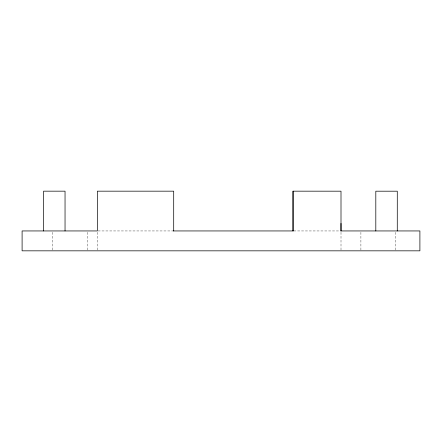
<?xml version="1.0" encoding="UTF-8"?>
<svg xmlns="http://www.w3.org/2000/svg" width="442" height="442" viewBox="0 0 442 442"><rect width="100%" height="100%" fill="white"/><g stroke="black" fill="none" stroke-linecap="round" stroke-linejoin="round"><path stroke-width="0.33" stroke-dasharray="2.21 1.66" d="M98.052 230.945L173.01 230.945M293.726 230.945L341.003 230.951M395.684 232.321L395.684 250.841M360.904 232.321L360.904 250.841M341.003 232.31L341.003 250.841M97.362 232.315L97.362 250.835M87.383 232.315L87.383 250.835M52.604 232.315L52.604 250.841"/><path stroke-width="0.66" d="M293.04 191.182L293.04 230.945L293.035 191.165L341.003 191.187L341.003 230.945L419.9 230.945L419.9 250.835L22.1 250.835L22.1 230.945L97.362 230.945L97.362 191.171L173.7 191.171L173.7 230.945M375.811 230.945L375.816 191.193L397.286 191.193L397.275 230.945M173.286 230.945L293.377 230.945M341.003 223.398L341.003 230.945M65.04 230.945L65.04 191.165L43.57 191.165L43.57 230.945"/></g></svg>
